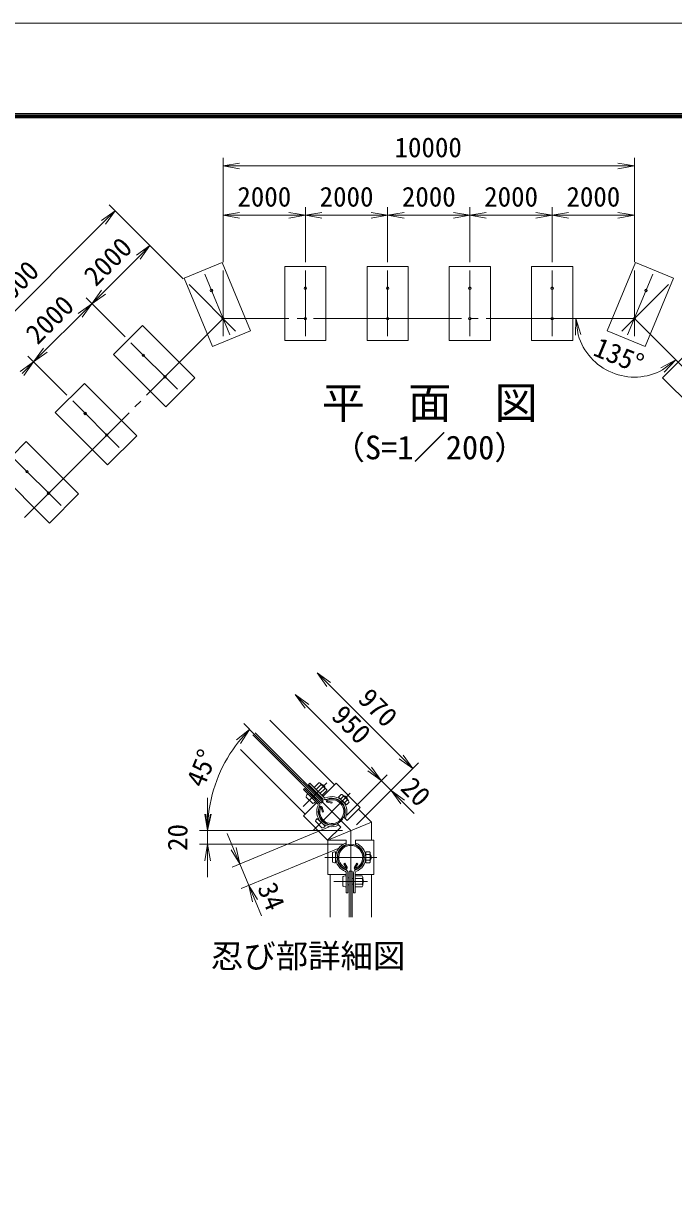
# Model space of a CAD drawing. Units: millimetres, scale not verified, with parts at other scales. Extents: x -21137 to 21137, y -15758 to 15759.
# Drawn here: x -9680 to -4934, y -6391 to 2062 of the extents above; entities that cross this region are included whole.
import ezdxf
from ezdxf.enums import TextEntityAlignment as Align

# ---------------------------------------------------------------- set-up
doc = ezdxf.new("R2010")
doc.units = ezdxf.units.MM
doc.header["$LTSCALE"] = 60
doc.linetypes.add('LONG_CHAIN', pattern=[21, 18, -1, 1, -1])
for name, color, linetype, lineweight in [('0-0_D-TTL', 7, 'Continuous', 9), ('0-1_D-TTL-TXT', 7, 'Continuous', 9), ('0-2_D-BMK', 2, 'LONG_CHAIN', 9), ('0-3_D-STR1', 1, 'Continuous', 9), ('0-4_D-STR-DIM', 7, 'Continuous', 9), ('0-5_0', 7, 'Continuous', 9), ('0-8_D-STR3', 3, 'Continuous', 9), ('0-C_D-STR4', 7, 'Continuous', 9)]:
    doc.layers.add(name, color=color, linetype=linetype, lineweight=lineweight)
doc.styles.add('ＭＳ ゴシック', font='')
doc.styles.get('ＭＳ ゴシック').set_extended_font_data('MS Gothic')

# ---------------------------------------------------------------- blocks, each defined once
blk = doc.blocks.new('_Open')
at = {"layer": '0-5_0'}
blk.add_line((-60, 10), (0, 0), dxfattribs=at)
blk.add_lwpolyline([(-60, -10), (0, 0), (-60, 0)], dxfattribs=at)

msp = doc.modelspace()

# ---------------------------------------------------------------- linework, layer by layer
at = {"layer": '0-0_D-TTL', "color": 2}
msp.add_lwpolyline([(-21137.34, 2061.91), (4062.66, 2061.91), (4062.66, -15758.09), (-21137.34, -15758.09)], close=True, dxfattribs=at)
at = {"layer": '0-0_D-TTL'}
for points in [[(-20327.34, 1401.91), (3252.66, 1401.91), (3252.66, -15098.09), (-20327.34, -15098.09)], [(-20319.84, 1394.41), (3245.16, 1394.41), (3245.16, -15090.59), (-20319.84, -15090.59)], [(-20312.34, 1386.91), (3237.66, 1386.91), (3237.66, -15083.09), (-20312.34, -15083.09)], [(-20304.84, 1379.41), (3230.16, 1379.41), (3230.16, -15075.59), (-20304.84, -15075.59)], [(-20297.34, 1371.91), (3222.66, 1371.91), (3222.66, -15068.09), (-20297.34, -15068.09)]]:
    msp.add_lwpolyline(points, close=True, dxfattribs=at)
at = {"layer": '0-2_D-BMK'}
for p, q in [((-8221.96, 257.37), (-8221.96, -222.63)), ((-7621.96, 257.37), (-7621.96, -222.63)), ((-7021.96, 257.37), (-7021.96, -222.63)), ((-6421.96, 257.37), (-6421.96, -222.63)), ((-5821.96, 257.37), (-5821.96, -222.63)), ((-5221.96, 257.37), (-5221.96, -222.63)), ((-8356.28, 230.66), (-8172.6, -212.81)), ((-5087.64, 230.66), (-5271.33, -212.81)), ((-8470.16, 154.57), (-8130.75, -184.84)), ((-4973.77, 154.57), (-5313.18, -184.84)), ((-9671.53, -1543.19), (-8221.96, -93.63)), ((-8894.42, -269.69), (-8555.01, -609.11)), ((-9318.69, -693.96), (-8979.27, -1033.37)), ((-9742.95, -1118.22), (-9403.54, -1457.63)), ((-7997, -3122.21), (-7290.86, -3828.35)), ((-7639.07, -3652.95), (-7466.26, -3480.14)), ((-7563.16, -3824.52), (-7294.69, -3556.05)), ((-7290.86, -3828.35), (-7290.86, -4460.68)), ((-7480.7, -4023.6), (-7101.03, -4023.6)), ((-7413.06, -4198.6), (-7168.67, -4198.6))]:
    msp.add_line(p, q, dxfattribs=at)
msp.add_lwpolyline([(-3772.39, -1543.19), (-5221.96, -93.63), (-8221.96, -93.63)], dxfattribs=at)
at = {"layer": '0-3_D-STR1'}
for p, q in [((-7881.91, -3023.41), (-7410.36, -3494.95)), ((-7624.26, -3708.85), (-8095.81, -3237.3)), ((-7461.61, -3620.24), (-7427.71, -3629.32)), ((-7459.53, -3612.49), (-7425.64, -3621.57)), ((-7425.64, -3621.57), (-7427.71, -3629.32)), ((-7506.72, -3659.68), (-7497.64, -3693.57)), ((-7498.98, -3657.6), (-7489.89, -3691.5)), ((-7497.64, -3693.57), (-7489.89, -3691.5)), ((-7139.61, -3765.7), (-7442.11, -3891)), ((-7442.11, -3891), (-7447.49, -3885.62)), ((-7442.11, -3898.6), (-7442.11, -3891)), ((-7341.78, -4069.86), (-7334.83, -4065.85)), ((-7324.23, -4100.25), (-7341.78, -4069.86)), ((-7317.28, -4096.24), (-7334.83, -4065.85)), ((-7264.44, -4096.24), (-7246.9, -4065.85)), ((-7257.5, -4100.25), (-7239.95, -4069.86)), ((-7239.95, -4069.86), (-7246.9, -4065.85)), ((-7442.11, -4460.68), (-7442.11, -4148.6)), ((-7139.61, -4148.6), (-7139.61, -4460.68))]:
    msp.add_line(p, q, dxfattribs=at)
msp.add_lwpolyline([(-7233.59, -3671.72), (-7139.61, -3765.7), (-7139.61, -3898.6)], dxfattribs=at)
for centre in [(-8306.92, 111.48), (-7621.96, 128.37), (-7021.96, 128.37), (-6421.96, 128.37), (-5821.96, 128.37), (-5137.01, 111.48), (-8221.96, -93.63), (-7621.96, -93.63), (-7021.96, -93.63), (-6421.96, -93.63), (-5821.96, -93.63), (-5221.96, -93.63), (-8803.2, -360.91), (-8646.23, -517.89), (-9227.47, -785.18), (-9070.49, -942.15), (-9651.73, -1209.44), (-9494.75, -1366.42)]:
    msp.add_circle(centre, 9.07, dxfattribs=at)
for centre, radius, start, end in [((-7428.93, -3690.29), 95.25, 159.32478, 110.67522), ((-7428.93, -3690.29), 87.23, 159.32478, 110.67522), ((-7459.02, -3610.55), 10.03, 110.67522, 255), ((-7459.02, -3610.55), 2, 110.67522, 255), ((-7508.66, -3660.2), 10.03, 15, 159.32478), ((-7508.66, -3660.2), 2, 15, 159.32478), ((-7290.86, -4023.6), 95.25, 294.32478, 245.67522), ((-7290.86, -4023.6), 87.23, 294.32478, 245.67522), ((-7325.97, -4101.26), 10.03, 245.67522, 30), ((-7325.97, -4101.26), 2, 245.67522, 30), ((-7255.76, -4101.26), 10.03, 150, 294.32478), ((-7255.76, -4101.26), 2, 150, 294.32478)]:
    msp.add_arc(centre, radius, start, end, dxfattribs=at)
at = {"layer": '0-4_D-STR-DIM'}
for p, q in [((-8221.96, 317.37), (-8221.96, 1080.31)), ((-8101.96, 1020.31), (-5341.96, 1020.31)), ((-5221.96, 317.37), (-5221.96, 1080.31)), ((-8512.58, 197), (-9052.06, 736.47)), ((-8221.96, 317.37), (-8221.96, 720.31)), ((-7621.96, 317.37), (-7621.96, 720.31)), ((-7621.96, 317.37), (-7621.96, 720.31)), ((-7021.96, 317.37), (-7021.96, 720.31)), ((-7021.96, 317.37), (-7021.96, 720.31)), ((-6421.96, 317.37), (-6421.96, 720.31)), ((-6421.96, 317.37), (-6421.96, 720.31)), ((-5821.96, 317.37), (-5821.96, 720.31)), ((-5821.96, 317.37), (-5821.96, 720.31)), ((-5221.96, 317.37), (-5221.96, 720.31)), ((-10197.57, -493.89), (-9094.49, 609.19)), ((-8101.96, 660.31), (-7741.96, 660.31)), ((-7501.96, 660.31), (-7141.96, 660.31)), ((-6901.96, 660.31), (-6541.96, 660.31)), ((-6301.96, 660.31), (-5941.96, 660.31)), ((-5701.96, 660.31), (-5341.96, 660.31)), ((-8512.58, 197), (-8797.5, 481.92)), ((-9094.49, 100.08), (-8839.93, 354.64)), ((-8936.85, -227.27), (-9221.77, 57.65)), ((-8936.85, -227.27), (-9221.77, 57.65)), ((-9518.75, -324.19), (-9264.19, -69.63)), ((-9361.11, -651.53), (-9646.03, -366.61)), ((-9361.11, -651.53), (-9646.03, -366.61)), ((-7451.66, -2762.86), (-6923.37, -3291.15)), ((-7610.31, -2921.52), (-7152.73, -3379.09)), ((-7984.44, -3134.77), (-8071.28, -3047.93)), ((-7152.73, -3379.09), (-7237.59, -3294.24)), ((-7248.44, -3785.92), (-6796.09, -3333.58)), ((-7319.15, -3715.21), (-7025.45, -3421.52)), ((-7319.15, -3715.21), (-7025.45, -3421.52)), ((-7067.88, -3463.95), (-6997.17, -3534.66)), ((-7248.44, -3785.92), (-6954.74, -3492.23)), ((-8334.54, -3708.35), (-8334.54, -3588.35)), ((-6912.32, -3619.51), (-6827.46, -3704.36)), ((-7447.91, -3801.25), (-8155.02, -4094.14)), ((-7759.87, -3828.35), (-8394.54, -3828.35)), ((-7350.86, -3828.35), (-8394.54, -3828.35)), ((-8334.54, -3928.35), (-8334.54, -3828.35)), ((-8145.51, -3960.32), (-8191.43, -3849.45)), ((-7350.86, -3928.35), (-8394.54, -3928.35)), ((-7382.75, -3958.56), (-8089.86, -4251.46)), ((-8334.54, -4048.35), (-8334.54, -4168.35)), ((-8099.59, -4071.18), (-8034.43, -4228.5)), ((-7988.51, -4339.36), (-7942.58, -4450.23))]:
    msp.add_line(p, q, dxfattribs=at)
for centre, radius, start, end in [((-5221.96, -93.63), 426.49, 196.17483, 298.82517), ((-7290.86, -3828.35), 1043.67, 141.59141, 173.40859)]:
    msp.add_arc(centre, radius, start, end, dxfattribs=at)
at = {"layer": '0-8_D-STR3'}
for p, q in [((-7491.68, -3611.62), (-7989, -3114.3)), ((-7507.59, -3627.53), (-8004.91, -3130.21)), ((-7635.75, -3529.42), (-7627.62, -3521.29)), ((-7635.75, -3529.42), (-7531.21, -3633.97)), ((-7627.62, -3521.29), (-7523.07, -3625.84)), ((-7597.92, -3491.59), (-7589.79, -3483.46)), ((-7597.92, -3491.59), (-7493.38, -3596.14)), ((-7589.79, -3483.46), (-7485.24, -3588.01)), ((-7558.86, -3544.45), (-7551.96, -3537.55)), ((-7522.97, -3479.57), (-7558.33, -3514.92)), ((-7508.65, -3493.89), (-7544.01, -3529.24)), ((-7543.83, -3529.42), (-7543.12, -3528.71)), ((-7480.01, -3522.53), (-7515.37, -3557.88)), ((-7512.84, -3482.63), (-7469.19, -3526.28)), ((-7504.94, -3490.53), (-7476.66, -3518.81)), ((-7502.55, -3492.92), (-7501.4, -3491.78)), ((-7465.7, -3536.84), (-7501.05, -3572.2)), ((-7494.33, -3578.92), (-7398.34, -3482.93)), ((-7479.05, -3516.42), (-7477.9, -3515.28)), ((-7398.34, -3482.93), (-7221.57, -3659.7)), ((-7636.29, -3720.87), (-7540.3, -3624.88)), ((-7615.6, -3583.51), (-7569.64, -3629.48)), ((-7580.31, -3556.58), (-7586.32, -3562.59)), ((-7580.31, -3556.58), (-7542.71, -3594.18)), ((-7575.65, -3561.24), (-7574.77, -3560.36)), ((-7542.71, -3594.18), (-7548.72, -3600.2)), ((-7547.37, -3589.52), (-7546.48, -3588.64)), ((-7530.57, -3572.73), (-7523.68, -3565.84)), ((-7515.55, -3557.7), (-7514.84, -3557)), ((-7507.59, -3627.53), (-7491.68, -3611.62)), ((-7360.34, -3564.42), (-7379.78, -3583.87)), ((-7379.78, -3583.87), (-7322.51, -3641.14)), ((-7365.29, -3598.36), (-7366.58, -3599.66)), ((-7346.02, -3578.74), (-7365.46, -3598.19)), ((-7350.2, -3567.48), (-7306.55, -3611.13)), ((-7342.31, -3575.38), (-7340.54, -3573.61)), ((-7342.3, -3575.38), (-7340.54, -3573.61)), ((-7340.54, -3573.61), (-7312.25, -3601.9)), ((-7339.91, -3577.78), (-7337, -3574.86)), ((-7337, -3626.65), (-7338.3, -3627.94)), ((-7317.38, -3607.38), (-7336.83, -3626.82)), ((-7303.06, -3621.7), (-7322.51, -3641.14)), ((-7316.41, -3601.27), (-7313.5, -3598.36)), ((-7314.02, -3603.67), (-7312.25, -3601.9)), ((-7314.02, -3603.67), (-7312.25, -3601.9)), ((-7316.85, -3754.99), (-7221.57, -3659.7)), ((-7636.29, -3720.87), (-7459.51, -3897.65)), ((-7546.66, -3762.06), (-7500.7, -3808.02)), ((-7534.99, -3739.78), (-7478.42, -3796.35)), ((-7519.55, -3752.63), (-7520.85, -3753.93)), ((-7491.27, -3780.91), (-7492.57, -3782.21)), ((-7459.51, -3897.65), (-7364.23, -3802.36)), ((-7387.12, -3779.47), (-7364.23, -3802.36)), ((-7387.12, -3779.47), (-7382.23, -3789.89)), ((-7339.74, -3732.1), (-7316.85, -3754.99)), ((-7339.74, -3732.1), (-7329.33, -3736.98)), ((-7459.11, -3898.6), (-7324.36, -3898.6)), ((-7459.11, -4148.6), (-7459.11, -3898.6)), ((-7324.36, -3930.97), (-7328.27, -3920.16)), ((-7324.36, -3930.97), (-7324.36, -3898.6)), ((-7257.36, -3930.97), (-7257.36, -3898.6)), ((-7257.36, -3898.6), (-7122.61, -3898.6)), ((-7257.36, -3930.97), (-7253.45, -3920.16)), ((-7122.61, -4148.6), (-7122.61, -3898.6)), ((-7424.86, -4056.1), (-7424.86, -3991.1)), ((-7400.86, -4063.6), (-7400.86, -3983.6)), ((-7399.03, -4003.6), (-7400.86, -4003.6)), ((-7399.03, -4043.6), (-7400.86, -4043.6)), ((-7180.86, -4003.6), (-7182.7, -4003.6)), ((-7180.86, -4043.6), (-7182.7, -4043.6)), ((-7153.36, -3983.1), (-7180.86, -3983.1)), ((-7180.86, -4064.1), (-7180.86, -3983.1)), ((-7153.36, -4003.35), (-7180.86, -4003.35)), ((-7153.36, -4043.85), (-7180.86, -4043.85)), ((-7148.36, -4054.77), (-7148.36, -3993.04)), ((-7148.36, -4003.6), (-7145.86, -4003.6)), ((-7148.36, -4003.6), (-7145.86, -4003.6)), ((-7148.36, -4006.98), (-7144.25, -4006.98)), ((-7148.36, -4040.21), (-7144.25, -4040.21)), ((-7148.36, -4043.6), (-7145.86, -4043.6)), ((-7148.36, -4043.6), (-7145.86, -4043.6)), ((-7145.86, -4043.6), (-7145.86, -4003.6)), ((-7323.36, -4283.6), (-7323.36, -4135.75)), ((-7311.86, -4283.6), (-7311.86, -4135.75)), ((-7302.11, -4123.6), (-7302.11, -4460.68)), ((-7302.11, -4123.6), (-7279.61, -4123.6)), ((-7279.61, -4123.6), (-7279.61, -4460.68)), ((-7269.86, -4283.6), (-7269.86, -4135.75)), ((-7258.36, -4283.6), (-7258.36, -4135.75)), ((-7153.36, -4064.1), (-7180.86, -4064.1)), ((-7459.11, -4148.6), (-7323.36, -4148.6)), ((-7347.36, -4231.1), (-7347.36, -4166.1)), ((-7303.36, -4172.01), (-7311.86, -4172.01)), ((-7303.36, -4225.19), (-7311.86, -4225.19)), ((-7303.36, -4225.19), (-7303.36, -4172.01)), ((-7303.36, -4178.6), (-7302.11, -4178.6)), ((-7303.36, -4218.6), (-7302.11, -4218.6)), ((-7279.61, -4178.6), (-7269.86, -4178.6)), ((-7279.61, -4218.6), (-7269.86, -4218.6)), ((-7258.36, -4148.6), (-7122.61, -4148.6)), ((-7208.36, -4158.1), (-7258.36, -4158.1)), ((-7208.36, -4178.35), (-7258.36, -4178.35)), ((-7258.36, -4178.6), (-7257.36, -4178.6)), ((-7258.36, -4218.6), (-7257.36, -4218.6)), ((-7208.36, -4218.85), (-7258.36, -4218.85)), ((-7203.36, -4229.77), (-7203.36, -4168.04)), ((-7203.36, -4218.6), (-7203.36, -4178.6)), ((-7203.36, -4181.98), (-7201.75, -4181.98)), ((-7203.36, -4215.21), (-7201.75, -4215.21)), ((-7323.36, -4283.6), (-7311.86, -4283.6)), ((-7269.86, -4283.6), (-7258.36, -4283.6)), ((-7208.36, -4239.1), (-7258.36, -4239.1))]:
    msp.add_line(p, q, dxfattribs=at)
for centre, radius, start, end in [((-7521.25, -3492.17), 12.71, 352.21089, 97.78911), ((-7521.56, -3535.43), 43.51, 17.26063, 72.73937), ((-7517.31, -3531.19), 42.5, 16.92751, 73.07249), ((-7478.33, -3535.16), 12.75, 352.42505, 97.57495), ((-7538.28, -3641.04), 10, 342.27961, 45), ((-7538.28, -3641.04), 21.5, 339.96438, 45), ((-7478.17, -3580.93), 21.5, 225, 290.03562), ((-7478.17, -3580.93), 10, 225, 287.72039), ((-7428.93, -3690.29), 110, 334.88306, 114.8367), ((-7428.93, -3690.29), 98.5, 334.88306, 115.16282), ((-7358.61, -3577.02), 12.71, 352.21089, 97.78911), ((-7358.93, -3620.29), 43.51, 17.26063, 72.73937), ((-7352.91, -3614.27), 42.5, 16.92751, 73.07249), ((-7315.7, -3620.02), 12.75, 352.42505, 97.57495), ((-7428.93, -3690.29), 110, 155.1633, 295.11694), ((-7428.93, -3690.29), 98.5, 154.83718, 295.11694), ((-7290.86, -4023.6), 110, 109.88306, 249.8367), ((-7290.86, -4023.6), 98.5, 109.88306, 250.16282), ((-7290.86, -4023.6), 98.5, 289.83718, 70.11694), ((-7290.86, -4023.6), 110, 290.1633, 70.11694), ((-7161.11, -3993.22), 12.75, 307.42505, 52.57495), ((-7191.87, -4023.6), 43.51, 332.26063, 27.73937), ((-7161.05, -4053.97), 12.71, 307.21089, 52.78911), ((-7183.36, -4023.6), 42.5, 331.92751, 28.07249), ((-7333.36, -4135.75), 10, 0, 62.72039), ((-7333.36, -4135.75), 21.5, 0, 65.03562), ((-7248.36, -4135.75), 21.5, 114.96438, 180), ((-7248.36, -4135.75), 10, 117.27961, 180), ((-7216.11, -4168.22), 12.75, 307.42505, 52.57495), ((-7246.87, -4198.6), 43.51, 332.26063, 27.73937), ((-7216.05, -4228.97), 12.71, 307.21089, 52.78911), ((-7240.86, -4198.6), 42.5, 331.92751, 28.07249)]:
    msp.add_arc(centre, radius, start, end, dxfattribs=at)
for centre, major_axis, start_param, end_param in [((-7598.63, -3566.54), (16.97, 16.97), 1.5707963, 3.1415927), ((-7552.67, -3612.5), (16.97, 16.97), 3.1415927, 4.712389), ((-7529.69, -3745.09), (16.97, 16.97), 1.5707963, 3.1415927), ((-7483.73, -3791.05), (16.97, 16.97), 3.1415927, 4.712389), ((-7400.86, -3991.1), (24, 0), 1.5707963, 3.1415927), ((-7400.86, -4056.1), (24, 0), 3.1415927, 4.712389), ((-7323.36, -4166.1), (24, 0), 1.5707963, 3.1415927), ((-7323.36, -4231.1), (24, 0), 3.1415927, 4.712389)]:
    msp.add_ellipse(centre, major_axis=major_axis, ratio=0.3125, start_param=start_param, end_param=end_param, dxfattribs=at)
at = {"layer": '0-C_D-STR4'}
for points in [[(-8229.18, 315.78), (-8506.35, 200.97), (-8299.7, -297.92), (-8022.53, -183.12)], [(-7771.96, 287.37), (-7471.96, 287.37), (-7471.96, -252.63), (-7771.96, -252.63)], [(-7171.96, 287.37), (-6871.96, 287.37), (-6871.96, -252.63), (-7171.96, -252.63)], [(-6571.96, 287.37), (-6271.96, 287.37), (-6271.96, -252.63), (-6571.96, -252.63)], [(-5971.96, 287.37), (-5671.96, 287.37), (-5671.96, -252.63), (-5971.96, -252.63)], [(-5214.74, 315.78), (-4937.58, 200.97), (-5144.23, -297.92), (-5421.39, -183.12)], [(-8809.57, -142.42), (-9021.7, -354.55), (-8639.86, -736.39), (-8427.73, -524.25)], [(-4634.36, -142.42), (-4422.22, -354.55), (-4804.06, -736.39), (-5016.19, -524.25)], [(-9233.83, -566.68), (-9445.96, -778.81), (-9064.13, -1160.65), (-8851.99, -948.52)], [(-9658.1, -990.94), (-9870.23, -1203.08), (-9488.39, -1584.91), (-9276.26, -1372.78)]]:
    msp.add_lwpolyline(points, close=True, dxfattribs=at)

# ---------------------------------------------------------------- block references
at = {"layer": '0-4_D-STR-DIM', "xscale": 2, "yscale": 2}
for p, rotation in [((-8221.96, 1020.31), 180), ((-9009.64, 694.05), 45), ((-8221.96, 660.31), 180), ((-7621.96, 660.31), 180), ((-7021.96, 660.31), 180), ((-6421.96, 660.31), 180), ((-5821.96, 660.31), 180), ((-8755.08, 439.49), 45), ((-9179.34, 15.22), 225), ((-9179.34, 15.22), 45), ((-5648.45, -93.63), 98.08741), ((-9603.61, -409.04), 225), ((-9603.61, -409.04), 45), ((-4920.39, -395.2), 36.91259), ((-7536.51, -2678.01), 135), ((-7695.16, -2836.66), 135), ((-8028.85, -3090.36), 48.29571), ((-6838.52, -3376), 315), ((-7067.88, -3463.95), 315), ((-7067.88, -3463.95), 315), ((-6997.17, -3534.66), 135), ((-8334.54, -3828.35), 270), ((-8334.54, -3828.35), 266.70429), ((-8334.54, -3928.35), 90), ((-8099.59, -4071.18), 292.5), ((-8034.43, -4228.5), 112.5)]:
    msp.add_blockref('_Open', p, dxfattribs=dict(at, rotation=rotation))
for p in [(-5221.96, 1020.31), (-7621.96, 660.31), (-7021.96, 660.31), (-6421.96, 660.31), (-5821.96, 660.31), (-5221.96, 660.31)]:
    msp.add_blockref('_Open', p, dxfattribs=at)

# ---------------------------------------------------------------- texts
at = {"layer": '0-1_D-TTL-TXT', "style": 'ＭＳ ゴシック'}
for s, height, p in [('平\u3000面\u3000図', 230.9, (-7501.66, -892.17)), ('（S=1／200）', 173.3, (-7423.69, -1171.75)), ('忍び部詳細図', 173.3, (-8311.1, -4881.37))]:
    msp.add_text(s, height=height, dxfattribs=at).set_placement(p, align=Align.BOTTOM_LEFT)
at = {"layer": '0-4_D-STR-DIM', "style": 'ＭＳ ゴシック'}
for s, p in [('10000', (-6971.41, 1040.56)), ('2000', (-8117.71, 680.56)), ('2000', (-7517.71, 680.56)), ('2000', (-6917.71, 680.56)), ('2000', (-6317.71, 680.56)), ('2000', (-5717.71, 680.56))]:
    msp.add_text(s, height=144.3, dxfattribs=at).set_placement(p, align=Align.BOTTOM_LEFT)
for s, rotation, p in [('2000', 45, (-9119.94, 103.26)), ('6000', 45, (-9799.29, -66.98)), ('2000', 45, (-9544.2, -321.01)), ('135°', 337.5, (-5548.44, -398.11)), ('970', 315, (-7277.41, -2908.48)), ('950', 315, (-7471.42, -3031.78)), ('45°', 67.5, (-8323.51, -3541.22)), ('20', 315, (-6965.68, -3556.95)), ('20', 90, (-8438.78, -3976.6)), ('34', 292.5, (-8014.07, -4261.24))]:
    msp.add_text(s, height=144.3, rotation=rotation, dxfattribs=at).set_placement(p, align=Align.BOTTOM_LEFT)

doc.saveas('drawing.dxf')
